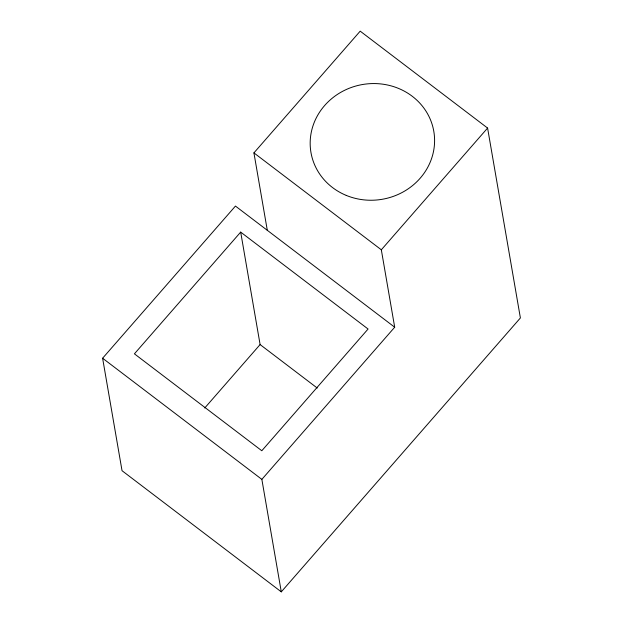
<?xml version="1.0" encoding="UTF-8"?>
<svg xmlns="http://www.w3.org/2000/svg" width="623" height="623" viewBox="0 0 623 623"><rect width="100%" height="100%" fill="white"/><g stroke="black" fill="none" stroke-linecap="round" stroke-linejoin="round"><path stroke-width="0.93" d="M267.298 230.3L253.927 152.884L360.195 31.15L487.591 128.065L520.392 317.956L281.285 591.85L122.038 470.708L102.608 358.233L235.447 206.073L394.694 327.215L261.855 479.375L281.285 591.85M240.68 232.106L134.412 353.833L261.808 450.748L368.076 329.022L240.68 232.106L260.103 344.574L317.239 388.043M204.741 407.995L260.103 344.574M394.694 327.215L381.323 249.8L487.591 128.065M253.927 152.884L381.323 249.8M102.608 358.233L261.855 479.375M346.256 195.404A62.331 58.227 -9.8 0 0 434.34 135.323A62.331 58.227 -9.8 0 0 336.552 94.984A62.331 58.227 -9.8 0 0 346.256 195.404"/></g></svg>
